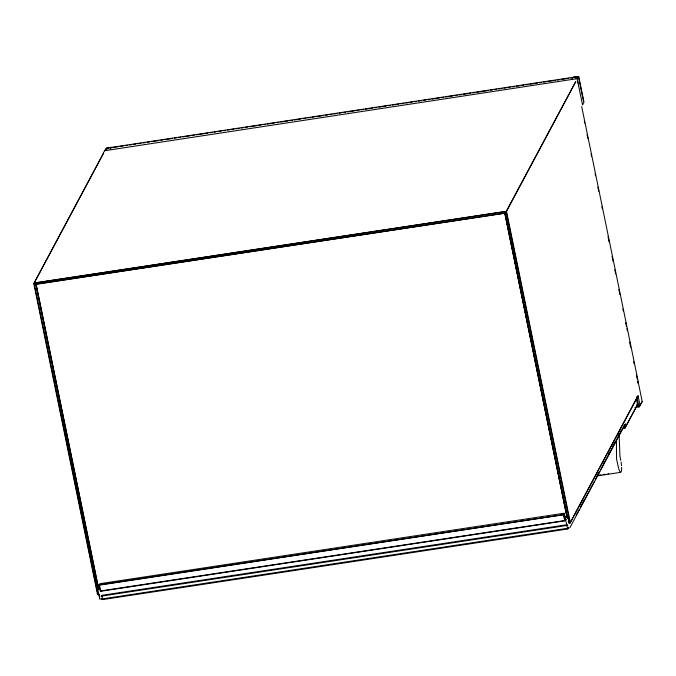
<?xml version="1.0" encoding="UTF-8"?>
<svg xmlns="http://www.w3.org/2000/svg" width="676" height="676" viewBox="0 0 676 676"><rect width="100%" height="100%" fill="white"/><g stroke="black" fill="none" stroke-linecap="round" stroke-linejoin="round"><path stroke-width="1.01" d="M103.293 153.173L104.873 150.216M103.453 153.3L33.8 283.658L97.513 594.415L98.907 594.626L97.513 594.415M582.771 104.425L582.509 104.797L577.152 78.661L104.721 150.714L106.191 148.086L111.447 147.284C112.258 147.402 110.239 148.238 110.247 149.548M575.766 81.602L506.147 212.061L504.524 212.196L504.947 211.563L35.482 282.838L99.744 599.063L102.194 598.877M106.478 150.021L107.552 148.002L576.856 76.751L575.775 78.771M98.814 589.269L36.081 284.351L36.58 283.523M565.508 518.331L564.122 513.228L99.845 583.718L98.975 585.23L100.555 591.289L564.832 520.807L565.711 519.295M571.888 79.464L573.096 77.199L578.757 76.675L583.98 102.169L582.509 104.797M504.524 212.196L567.13 517.571C569.936 517.351 566.97 524.044 570.003 523.106L638.068 395.781L640.071 405.532L639.073 406.944L634.899 407.577M577.152 78.661L578.36 76.405L583.498 101.104M577.549 78.94L578.757 76.675L572.834 77.571M637.688 382.675L638.127 383.148L638.347 382.743L637.637 382.253M565.44 519.667L564.832 520.807L563.514 514.368C563.928 512.695 565.018 513.439 563.911 514.639L564.722 520.579L100.158 591.018M638.068 395.781L570.003 523.106L506.121 211.529L575.766 81.593M568.643 527.179L567.679 528.995L102.608 599.595L101.738 598.995L568.254 528.176L567.679 528.995L565.28 518.162M581.039 505.783L582.028 503.924M583.025 502.074L584.013 500.215M597.88 474.248L598.868 472.389M603.33 464.04L604.319 462.19M608.772 453.841L609.769 451.982M612.735 446.413L615.211 441.783M618.185 436.214L619.174 434.355M620.162 432.505L621.159 430.646M579.4 509.349L576.087 515.061M580.388 507.499L588.804 491.739M589.793 489.889L594.246 481.549M595.235 479.69L599.688 471.349M600.677 469.499L622.951 427.79M624.058 426.15L624.514 425.331M625.427 423.835L569.783 527.88M638.347 382.743L642.2 401.536L640.071 405.532L636.538 406.394M504.947 211.563L35.482 282.838M103.462 153.3L33.8 283.658L35.938 283.278L36.225 284.317L504.845 213.168L36.107 284.097M107.197 148.5L107.712 148.306M99.237 584.858L98.975 585.23L563.911 514.639L99.237 584.858L100.555 591.289M637.713 382.101L638.186 381.433L581.706 106.571M642.2 401.536L639.073 406.944L636.716 396.744L637.671 396.381M98.028 588.914L98.51 588.712M106.301 148.314L108.937 147.917M567.164 518.162L504.964 213.168L522.125 296.882M622.655 428.576L624.742 428.254L624.438 427.671L625.427 427.291L637.536 404.611L636.353 398.848M101.163 596.164L567.679 525.345L566.809 524.745L101.738 595.345L102.608 599.595M111.886 147.672L118.139 146.726M120.227 146.405L123.353 145.931M125.44 145.619L127.527 145.298M129.615 144.985L131.702 144.664M133.789 144.351L135.868 144.03M137.955 143.718L141.081 143.236M143.168 142.923L145.256 142.611M147.343 142.29L149.43 141.977M151.517 141.656L158.818 140.549M160.896 140.228L162.984 139.915M165.071 139.602L172.372 138.487M174.459 138.174L176.546 137.853M178.633 137.541L180.712 137.22M182.799 136.907L190.1 135.8M192.187 135.479L194.274 135.166M196.361 134.845L207.828 133.104M209.915 132.792L212.002 132.471M214.089 132.158L216.176 131.837M218.263 131.524L221.39 131.051M223.477 130.73L225.556 130.417M227.643 130.096L229.73 129.784M231.817 129.462L233.904 129.15M235.992 128.829L239.118 128.356M241.205 128.043L243.292 127.722M245.371 127.409L247.458 127.088M249.545 126.775L256.846 125.668M258.933 125.347L261.02 125.035M263.108 124.714L265.186 124.401M267.274 124.08L274.574 122.973M276.661 122.66L278.749 122.339M280.836 122.026L288.137 120.919M290.215 120.598L292.302 120.286M294.39 119.965L300.651 119.018M302.738 118.697L305.865 118.224M307.952 117.911L310.03 117.59M312.118 117.278L314.205 116.956M316.292 116.644L323.593 115.528M325.68 115.216L327.767 114.903M329.846 114.582L331.933 114.269M334.02 113.948L337.147 113.475M339.234 113.154L341.321 112.841M343.408 112.52L345.495 112.208M347.582 111.895L354.883 110.779M356.962 110.467L359.049 110.146M361.136 109.833L363.223 109.512M365.31 109.199L372.611 108.092M374.698 107.771L376.777 107.459M378.864 107.138L386.165 106.031M388.252 105.718L390.339 105.397M392.426 105.084L398.679 104.129M400.767 103.817L403.893 103.343M405.98 103.022L408.067 102.71M410.155 102.389L412.242 102.076M414.32 101.755L416.408 101.442M418.495 101.121L421.621 100.648M423.708 100.335L425.795 100.014M427.883 99.702L429.97 99.38M432.057 99.068L439.358 97.961M441.436 97.64L443.524 97.327M445.611 97.006L452.912 95.899M454.999 95.586L457.086 95.265M459.173 94.953L461.252 94.632M463.339 94.319L470.64 93.212M472.727 92.891L474.814 92.578M476.901 92.257L488.368 90.516M490.455 90.204L492.542 89.883M494.629 89.57L496.716 89.249M498.795 88.936L501.93 88.455M504.017 88.142L506.096 87.829M508.183 87.508L510.27 87.196M512.357 86.874L514.444 86.562M516.532 86.241L519.658 85.767M521.745 85.446L523.832 85.134M525.911 84.821L527.998 84.5M530.085 84.187L537.386 83.072M539.473 82.759L541.56 82.438M543.648 82.126L545.726 81.813M547.813 81.492L555.114 80.385M557.201 80.064L559.289 79.751M561.376 79.43L568.677 78.323M570.755 78.01L572.842 77.689M598.894 475.16L600.981 474.848M603.068 474.527L605.155 474.214M596.959 475.946L620.483 472.38M97.783 587.571L99.871 587.25M564.325 516.743L567.46 516.261M564.342 519.852L566.429 519.54M568.947 522.954L570.341 522.632L506.628 211.875L504.862 211.723L567.494 517.639M637.688 381.349L638.186 381.433L638.127 383.148M636.809 404.493L637.536 404.611L624.742 428.254L625.427 427.291L624.835 424.41M98.012 594.762L34.138 283.185L35.904 283.345L98.586 589.227M577.591 81.12L578.005 83.156M584.309 120.996L584.732 123.057M587.064 134.423L587.909 138.555M591.086 154.052L591.517 156.122M595.117 173.69L595.539 175.752M597.871 187.117L598.716 191.249M601.893 206.746L602.316 208.816M608.037 236.71L609.093 241.873M612.059 256.339L613.115 261.502M614.814 269.766L615.659 273.898M618.836 289.396L619.9 294.567M622.858 309.033L623.289 311.095M625.613 322.46L626.466 326.592M626.889 328.663L627.311 330.725M629.643 342.09L630.7 347.253M633.665 361.719L634.088 363.789M636.42 375.155L637.265 379.287M624.041 425.745L624.438 427.671M522.556 298.944L532.933 349.585M533.356 351.655L543.741 402.296M544.163 404.366L567.468 518.044M99.262 594.779L99.685 596.84M619.976 456.258L620.762 460.331M619.115 434.305L619.926 455.785M566.809 524.745L566.843 525.658M616.436 440.811L616.546 458.903L617.974 465.553A9.32 1.834 81.4 0 0 620.509 472.127A9.32 1.834 81.4 0 0 621.633 467.361M608.518 473.623A6.312 1.242 81.4 0 1 608.028 473.606M621.092 462.122A9.32 1.834 81.4 0 1 621.531 465.696"/></g></svg>
